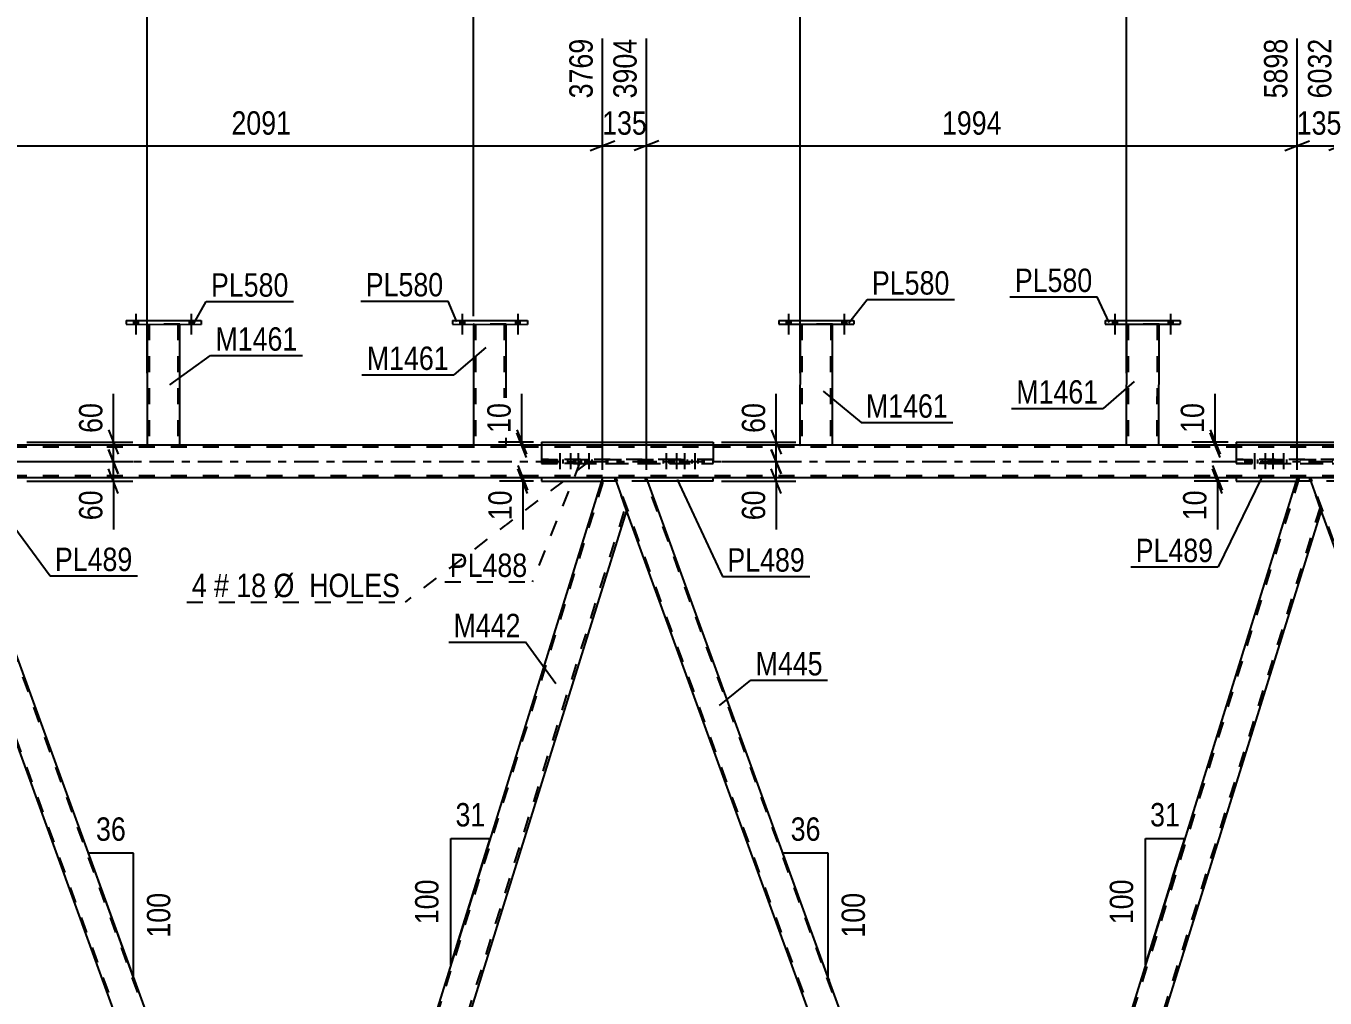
# Model space of a CAD drawing. Header units: millimetres. Extents: x 0 to 841, y 0 to 594.
# Drawn here: x 130.3 to 289.5, y 363.8 to 482.9 of the extents above; entities that cross this region are included whole.
import ezdxf

# ---------------------------------------------------------------- set-up
doc = ezdxf.new("R2010")
doc.units = ezdxf.units.MM
doc.linetypes.add('DXK_LINE_DOT2', pattern=[3.9198, 1.9599, -1.9599])
doc.linetypes.add('DXK_LINE_DOT3', pattern=[5.9187, 2.979, -0.9799, 0.9799, -0.9799])
doc.styles.add('Arial Narrow', font='ARIALN.TTF', dxfattribs={"height": 0.2})

# ---------------------------------------------------------------- blocks, each defined once
blk = doc.blocks.new('Part-570369486-1772 - 1691')
at = {"color": 2, "linetype": 'Continuous'}
for p, q in [((193.51, 431.93), (193.51, 431.54)), ((193.51, 431.93), (214.56, 431.93)), ((214.56, 431.93), (214.56, 431.54)), ((193.51, 427.54), (193.51, 427.13)), ((193.51, 427.13), (200.85, 427.13)), ((214.56, 427.13), (206.53, 427.13)), ((214.56, 427.13), (214.56, 427.54))]:
    blk.add_line(p, q, dxfattribs=at)
at = {"color": 7, "linetype": 'DXK_LINE_DOT2'}
for p, q in [((193.51, 431.54), (193.51, 427.54)), ((214.56, 431.54), (214.56, 427.54)), ((206.53, 427.13), (200.85, 427.13))]:
    blk.add_line(p, q, dxfattribs=at)
blk = doc.blocks.new('Part-570369486-1938 - 1691')
at = {"color": 2, "linetype": 'Continuous'}
for p, q in [((286.12, 427.54), (249.33, 309.52)), ((287.62, 427.54), (286.12, 427.54)), ((287.62, 427.54), (289.06, 423.56)), ((289.06, 423.56), (252.28, 305.54)), ((250.78, 305.54), (249.33, 309.52)), ((250.78, 305.54), (251.78, 305.54)), ((252.24, 305.54), (251.78, 305.54)), ((252.28, 305.54), (252.24, 305.54))]:
    blk.add_line(p, q, dxfattribs=at)
at = {"color": 7, "linetype": 'DXK_LINE_DOT2'}
for p, q in [((286.37, 427.54), (249.47, 309.15)), ((288.93, 423.93), (252.03, 305.54)), ((251.78, 305.54), (252.13, 305.54))]:
    blk.add_line(p, q, dxfattribs=at)
blk = doc.blocks.new('Part-570369486-1767 - 1691')
at = {"color": 2, "linetype": 'Continuous'}
for p, q in [((278.65, 431.93), (278.65, 431.54)), ((278.65, 431.93), (299.69, 431.93)), ((299.69, 431.93), (299.69, 431.54)), ((278.65, 427.54), (278.65, 427.13)), ((278.65, 427.13), (285.99, 427.13)), ((299.69, 427.13), (291.66, 427.13)), ((299.69, 427.13), (299.69, 427.54))]:
    blk.add_line(p, q, dxfattribs=at)
at = {"color": 7, "linetype": 'DXK_LINE_DOT2'}
for p, q in [((278.65, 431.54), (278.65, 427.54)), ((299.69, 427.54), (299.69, 431.54)), ((291.66, 427.13), (285.99, 427.13))]:
    blk.add_line(p, q, dxfattribs=at)
blk = doc.blocks.new('Part-570369486-1853 - 1691')
at = {"color": 2, "linetype": 'Continuous'}
for p, q in [((145.18, 431.54), (109.18, 431.54)), ((185.18, 431.54), (149.18, 431.54)), ((225.18, 431.54), (189.18, 431.54)), ((265.18, 431.54), (229.18, 431.54)), ((305.18, 431.54), (269.18, 431.54)), ((200.98, 427.54), (121.24, 427.54)), ((202.48, 427.54), (202.48, 427.54)), ((286.12, 427.54), (206.37, 427.54)), ((287.62, 427.54), (287.62, 427.54))]:
    blk.add_line(p, q, dxfattribs=at)
at = {"color": 7, "linetype": 'DXK_LINE_DOT2'}
for p, q in [((149.18, 431.54), (145.18, 431.54)), ((189.18, 431.54), (185.18, 431.54)), ((229.18, 431.54), (225.18, 431.54)), ((269.18, 431.54), (265.18, 431.54)), ((761.51, 431.3), (86.27, 431.3)), ((761.51, 427.78), (86.27, 427.78)), ((761.51, 427.54), (200.98, 427.54)), ((206.37, 427.54), (202.48, 427.54)), ((287.62, 427.54), (286.12, 427.54)), ((291.51, 427.54), (287.62, 427.54))]:
    blk.add_line(p, q, dxfattribs=at)
at = {"color": 7, "linetype": 'DXK_LINE_DOT3'}
blk.add_line((86.27, 429.54), (761.51, 429.54), dxfattribs=at)
blk = doc.blocks.new('Part-570369486-1933 - 1691')
at = {"color": 2, "linetype": 'Continuous'}
for p, q in [((291.17, 427.54), (287.62, 427.54)), ((291.51, 427.54), (291.17, 427.54)), ((334.47, 309.52), (291.51, 427.54)), ((332.02, 305.54), (289.06, 423.56)), ((335.57, 305.54), (332.02, 305.54)), ((335.89, 305.54), (335.57, 305.54)), ((335.91, 305.54), (335.89, 305.54))]:
    blk.add_line(p, q, dxfattribs=at)
at = {"color": 7, "linetype": 'DXK_LINE_DOT2'}
for p, q in [((289.06, 423.56), (287.62, 427.54)), ((332.19, 305.54), (287.79, 427.54)), ((335.74, 305.54), (291.34, 427.54)), ((335.91, 305.54), (334.47, 309.52)), ((335.57, 305.54), (335.82, 305.54))]:
    blk.add_line(p, q, dxfattribs=at)
blk = doc.blocks.new('Part-570369486-1943 - 1691')
at = {"color": 2, "linetype": 'Continuous'}
for p, q in [((206.04, 427.54), (202.48, 427.54)), ((206.38, 427.54), (206.04, 427.54)), ((249.33, 309.52), (206.38, 427.54)), ((246.89, 305.54), (203.93, 423.56)), ((250.44, 305.54), (246.89, 305.54)), ((250.75, 305.54), (250.44, 305.54)), ((250.78, 305.54), (250.75, 305.54))]:
    blk.add_line(p, q, dxfattribs=at)
at = {"color": 7, "linetype": 'DXK_LINE_DOT2'}
for p, q in [((203.93, 423.56), (202.48, 427.54)), ((247.06, 305.54), (202.65, 427.54)), ((250.61, 305.54), (206.21, 427.54)), ((250.78, 305.54), (249.33, 309.52)), ((250.44, 305.54), (250.68, 305.54))]:
    blk.add_line(p, q, dxfattribs=at)
blk = doc.blocks.new('Part-570369486-1948 - 1691')
at = {"color": 2, "linetype": 'Continuous'}
for p, q in [((200.98, 427.54), (164.2, 309.52)), ((202.48, 427.54), (200.98, 427.54)), ((202.48, 427.54), (203.93, 423.56)), ((203.93, 423.56), (167.15, 305.54)), ((165.65, 305.54), (164.2, 309.52)), ((165.65, 305.54), (166.64, 305.54)), ((167.11, 305.54), (166.64, 305.54)), ((167.15, 305.54), (167.11, 305.54))]:
    blk.add_line(p, q, dxfattribs=at)
at = {"color": 7, "linetype": 'DXK_LINE_DOT2'}
for p, q in [((164.33, 309.15), (201.23, 427.54)), ((166.89, 305.54), (203.79, 423.93)), ((166.64, 305.54), (167, 305.54))]:
    blk.add_line(p, q, dxfattribs=at)
blk = doc.blocks.new('Part-570369486-1958 - 1691')
at = {"color": 2, "linetype": 'Continuous'}
for p, q in [((161.75, 305.54), (117.35, 427.54)), ((120.9, 427.54), (117.35, 427.54)), ((121.24, 427.54), (120.9, 427.54)), ((164.2, 309.52), (121.24, 427.54)), ((165.31, 305.54), (161.75, 305.54)), ((165.62, 305.54), (165.31, 305.54)), ((165.65, 305.54), (165.62, 305.54))]:
    blk.add_line(p, q, dxfattribs=at)
at = {"color": 7, "linetype": 'DXK_LINE_DOT2'}
for p, q in [((161.92, 305.54), (117.52, 427.54)), ((165.48, 305.54), (121.07, 427.54)), ((165.65, 305.54), (164.2, 309.52)), ((165.31, 305.54), (165.55, 305.54))]:
    blk.add_line(p, q, dxfattribs=at)
blk = doc.blocks.new('Part-570369486-2008 - 1691')
at = {"color": 2, "linetype": 'Continuous'}
for p, q in [((185.19, 446.35), (185.18, 431.54)), ((189.18, 431.54), (189.19, 446.35)), ((189.15, 431.53), (185.19, 431.53)), ((189.18, 431.53), (189.15, 431.53))]:
    blk.add_line(p, q, dxfattribs=at)
at = {"color": 7, "linetype": 'DXK_LINE_DOT2'}
for p, q in [((189.19, 446.35), (185.19, 446.35)), ((185.43, 446.35), (185.42, 431.53)), ((188.95, 446.35), (188.94, 431.53)), ((185.18, 431.54), (185.18, 431.53)), ((185.19, 431.53), (185.18, 431.53)), ((185.18, 431.53), (185.19, 431.53)), ((188.93, 431.53), (188.94, 431.53)), ((189.18, 431.53), (189.18, 431.54)), ((189.18, 431.54), (189.18, 431.53)), ((189.18, 431.53), (189.18, 431.53)), ((189.18, 431.53), (189.18, 431.53))]:
    blk.add_line(p, q, dxfattribs=at)
blk = doc.blocks.new('Bolt-570369486-2343 - 1691')
at = {"linetype": 'Continuous'}
for points in [[(263.51, 446.35), (264.07, 446.35), (264.07, 446.83), (263.51, 446.83)], [(263.51, 446.35), (264.07, 446.35), (264.07, 446.83), (263.51, 446.83)], [(270.31, 446.35), (270.87, 446.35), (270.87, 446.83), (270.31, 446.83)], [(270.31, 446.35), (270.87, 446.35), (270.87, 446.83), (270.31, 446.83)]]:
    blk.add_hatch(color=1, dxfattribs=at).paths.add_polyline_path(points)
at = {"color": 1, "linetype": 'Continuous'}
for p, q in [((263.79, 447.63), (263.79, 445.11)), ((263.79, 447.63), (263.79, 445.11)), ((270.59, 447.63), (270.59, 445.11)), ((270.59, 447.63), (270.59, 445.11)), ((263.51, 446.83), (263.51, 446.35)), ((263.51, 446.83), (263.51, 446.35)), ((264.07, 446.83), (264.07, 446.35)), ((264.07, 446.83), (264.07, 446.35)), ((270.31, 446.83), (270.31, 446.35)), ((270.31, 446.83), (270.31, 446.35)), ((270.87, 446.83), (270.87, 446.35)), ((270.87, 446.83), (270.87, 446.35))]:
    blk.add_line(p, q, dxfattribs=at)
blk = doc.blocks.new('Part-570369486-2013 - 1691')
at = {"color": 2, "linetype": 'Continuous'}
for p, q in [((182.59, 446.83), (182.59, 446.35)), ((182.59, 446.83), (191.79, 446.82)), ((182.59, 446.35), (191.79, 446.34)), ((191.79, 446.82), (191.79, 446.34))]:
    blk.add_line(p, q, dxfattribs=at)
blk = doc.blocks.new('Part-570369486-2028 - 1691')
at = {"color": 2, "linetype": 'Continuous'}
for p, q in [((145.19, 446.35), (145.18, 431.54)), ((149.18, 431.54), (149.19, 446.35)), ((149.15, 431.53), (145.19, 431.53)), ((149.18, 431.53), (149.15, 431.53))]:
    blk.add_line(p, q, dxfattribs=at)
at = {"color": 7, "linetype": 'DXK_LINE_DOT2'}
for p, q in [((149.19, 446.35), (145.19, 446.35)), ((145.43, 446.35), (145.42, 431.53)), ((148.95, 446.35), (148.94, 431.53)), ((145.18, 431.54), (145.18, 431.53)), ((145.19, 431.53), (145.18, 431.53)), ((145.18, 431.53), (145.19, 431.53)), ((148.93, 431.53), (148.94, 431.53)), ((149.18, 431.53), (149.18, 431.54)), ((149.18, 431.54), (149.18, 431.53)), ((149.18, 431.53), (149.18, 431.53)), ((149.18, 431.53), (149.18, 431.53))]:
    blk.add_line(p, q, dxfattribs=at)
blk = doc.blocks.new('Part-570369486-2033 - 1691')
at = {"color": 2, "linetype": 'Continuous'}
for p, q in [((142.59, 446.83), (142.59, 446.35)), ((142.59, 446.83), (151.79, 446.82)), ((142.59, 446.35), (151.79, 446.34)), ((151.79, 446.82), (151.79, 446.34))]:
    blk.add_line(p, q, dxfattribs=at)
blk = doc.blocks.new('Part-570369486-2038 - 1691')
at = {"color": 2, "linetype": 'Continuous'}
for p, q in [((225.19, 446.35), (225.18, 431.54)), ((229.18, 431.54), (229.19, 446.35)), ((229.15, 431.53), (225.19, 431.53)), ((229.18, 431.53), (229.15, 431.53))]:
    blk.add_line(p, q, dxfattribs=at)
at = {"color": 7, "linetype": 'DXK_LINE_DOT2'}
for p, q in [((229.19, 446.35), (225.19, 446.35)), ((225.43, 446.35), (225.42, 431.53)), ((228.95, 446.35), (228.94, 431.53)), ((225.18, 431.54), (225.18, 431.53)), ((225.19, 431.53), (225.18, 431.53)), ((225.18, 431.53), (225.19, 431.53)), ((228.93, 431.53), (228.94, 431.53)), ((229.18, 431.53), (229.18, 431.54)), ((229.18, 431.54), (229.18, 431.53)), ((229.18, 431.53), (229.18, 431.53)), ((229.18, 431.53), (229.18, 431.53))]:
    blk.add_line(p, q, dxfattribs=at)
blk = doc.blocks.new('Part-570369486-2043 - 1691')
at = {"color": 2, "linetype": 'Continuous'}
for p, q in [((222.59, 446.83), (222.59, 446.35)), ((222.59, 446.83), (231.79, 446.83)), ((222.59, 446.35), (231.79, 446.35)), ((231.79, 446.83), (231.79, 446.35))]:
    blk.add_line(p, q, dxfattribs=at)
blk = doc.blocks.new('Part-570369486-2048 - 1691')
at = {"color": 2, "linetype": 'Continuous'}
for p, q in [((265.19, 446.35), (265.18, 431.53)), ((269.18, 431.54), (269.19, 446.35)), ((269.15, 431.53), (265.18, 431.53)), ((269.18, 431.53), (269.15, 431.53))]:
    blk.add_line(p, q, dxfattribs=at)
at = {"color": 7, "linetype": 'DXK_LINE_DOT2'}
for p, q in [((269.19, 446.35), (265.19, 446.35)), ((265.43, 446.35), (265.42, 431.53)), ((268.95, 446.35), (268.94, 431.53)), ((268.93, 431.53), (268.94, 431.53)), ((269.18, 431.53), (269.18, 431.54)), ((269.18, 431.54), (269.18, 431.53)), ((269.18, 431.53), (269.18, 431.53)), ((269.18, 431.53), (269.18, 431.53))]:
    blk.add_line(p, q, dxfattribs=at)
blk = doc.blocks.new('Part-570369486-2053 - 1691')
at = {"color": 2, "linetype": 'Continuous'}
for p, q in [((262.59, 446.83), (262.59, 446.35)), ((262.59, 446.83), (271.79, 446.83)), ((262.59, 446.35), (271.79, 446.35)), ((271.79, 446.83), (271.79, 446.35))]:
    blk.add_line(p, q, dxfattribs=at)
blk = doc.blocks.new('Part-570369486-2208 - 1691')
at = {"color": 7, "linetype": 'DXK_LINE_DOT2'}
for p, q in [((193.51, 429.77), (214.56, 429.77)), ((198.29, 429.77), (193.51, 429.77)), ((193.51, 429.77), (193.51, 429.77)), ((193.51, 429.77), (193.51, 429.29)), ((193.51, 429.29), (214.56, 429.29)), ((198.29, 429.29), (193.51, 429.29)), ((209.78, 429.77), (198.29, 429.77)), ((198.29, 429.77), (198.29, 429.29)), ((198.29, 429.29), (209.78, 429.29)), ((214.56, 429.77), (209.78, 429.77)), ((209.78, 429.77), (209.78, 429.29)), ((209.78, 429.29), (214.56, 429.29)), ((214.56, 429.77), (214.56, 429.77)), ((214.56, 429.29), (214.56, 429.77))]:
    blk.add_line(p, q, dxfattribs=at)
blk = doc.blocks.new('Part-570369486-2213 - 1691')
at = {"color": 7, "linetype": 'DXK_LINE_DOT2'}
for p, q in [((278.65, 429.77), (299.69, 429.77)), ((283.42, 429.77), (278.65, 429.77)), ((278.65, 429.77), (278.65, 429.77)), ((278.65, 429.77), (278.65, 429.29)), ((278.65, 429.29), (299.69, 429.29)), ((283.42, 429.29), (278.65, 429.29)), ((294.92, 429.77), (283.42, 429.77)), ((283.42, 429.77), (283.42, 429.29)), ((283.42, 429.29), (294.92, 429.29)), ((299.69, 429.77), (294.92, 429.77)), ((294.92, 429.77), (294.92, 429.29)), ((294.92, 429.29), (299.69, 429.29)), ((299.69, 429.77), (299.69, 429.77)), ((299.69, 429.29), (299.69, 429.77))]:
    blk.add_line(p, q, dxfattribs=at)
blk = doc.blocks.new('Bolt-570369486-2316 - 1691')
at = {"linetype": 'Continuous'}
for points in [[(183.51, 446.35), (184.07, 446.35), (184.07, 446.83), (183.51, 446.83)], [(183.51, 446.35), (184.07, 446.35), (184.07, 446.83), (183.51, 446.83)], [(190.31, 446.35), (190.87, 446.35), (190.87, 446.83), (190.31, 446.83)], [(190.31, 446.35), (190.87, 446.35), (190.87, 446.83), (190.31, 446.83)]]:
    blk.add_hatch(color=1, dxfattribs=at).paths.add_polyline_path(points)
at = {"color": 1, "linetype": 'Continuous'}
for p, q in [((183.79, 447.63), (183.79, 445.11)), ((183.79, 447.63), (183.79, 445.11)), ((190.59, 447.63), (190.59, 445.11)), ((190.59, 447.63), (190.59, 445.11)), ((183.51, 446.83), (183.51, 446.35)), ((183.51, 446.83), (183.51, 446.35)), ((184.07, 446.83), (184.07, 446.35)), ((184.07, 446.83), (184.07, 446.35)), ((190.31, 446.83), (190.31, 446.35)), ((190.31, 446.83), (190.31, 446.35)), ((190.87, 446.83), (190.87, 446.35)), ((190.87, 446.83), (190.87, 446.35))]:
    blk.add_line(p, q, dxfattribs=at)
blk = doc.blocks.new('Bolt-570369486-2320 - 1691')
at = {"linetype": 'Continuous'}
for points in [[(223.51, 446.35), (224.07, 446.35), (224.07, 446.83), (223.51, 446.83)], [(223.51, 446.35), (224.07, 446.35), (224.07, 446.83), (223.51, 446.83)], [(230.31, 446.35), (230.87, 446.35), (230.87, 446.83), (230.31, 446.83)], [(230.31, 446.35), (230.87, 446.35), (230.87, 446.83), (230.31, 446.83)]]:
    blk.add_hatch(color=1, dxfattribs=at).paths.add_polyline_path(points)
at = {"color": 1, "linetype": 'Continuous'}
for p, q in [((223.79, 447.63), (223.79, 445.11)), ((223.79, 447.63), (223.79, 445.11)), ((230.59, 447.63), (230.59, 445.11)), ((230.59, 447.63), (230.59, 445.11)), ((223.51, 446.83), (223.51, 446.35)), ((223.51, 446.83), (223.51, 446.35)), ((224.07, 446.83), (224.07, 446.35)), ((224.07, 446.83), (224.07, 446.35)), ((230.31, 446.83), (230.31, 446.35)), ((230.31, 446.83), (230.31, 446.35)), ((230.87, 446.83), (230.87, 446.35)), ((230.87, 446.83), (230.87, 446.35))]:
    blk.add_line(p, q, dxfattribs=at)
blk = doc.blocks.new('Bolt-570369486-2321 - 1691')
at = {"color": 1, "linetype": 'DXK_LINE_DOT2'}
for p, q in [((208.77, 430.57), (208.77, 427.57)), ((210.05, 430.57), (210.05, 427.57)), ((211.02, 430.57), (211.02, 427.57)), ((212.3, 430.57), (212.3, 427.57)), ((208.41, 429.77), (208.41, 429.29)), ((209.13, 429.77), (209.13, 429.29)), ((209.69, 429.77), (209.69, 429.29)), ((210.41, 429.77), (210.41, 429.29)), ((210.66, 429.77), (210.66, 429.29)), ((211.38, 429.77), (211.38, 429.29)), ((211.94, 429.77), (211.94, 429.29)), ((212.66, 429.77), (212.66, 429.29))]:
    blk.add_line(p, q, dxfattribs=at)
blk = doc.blocks.new('Bolt-570369486-2322 - 1691')
at = {"color": 1, "linetype": 'DXK_LINE_DOT2'}
for p, q in [((280.91, 430.57), (280.91, 427.57)), ((282.19, 430.57), (282.19, 427.57)), ((283.16, 430.57), (283.16, 427.57)), ((284.44, 430.57), (284.44, 427.57)), ((280.55, 429.77), (280.55, 429.29)), ((281.27, 429.77), (281.27, 429.29)), ((281.83, 429.77), (281.83, 429.29)), ((282.55, 429.77), (282.55, 429.29)), ((282.8, 429.77), (282.8, 429.29)), ((283.52, 429.77), (283.52, 429.29)), ((284.08, 429.77), (284.08, 429.29)), ((284.8, 429.77), (284.8, 429.29))]:
    blk.add_line(p, q, dxfattribs=at)
blk = doc.blocks.new('Bolt-570369486-2340 - 1691')
at = {"linetype": 'Continuous'}
for points in [[(143.51, 446.35), (144.07, 446.35), (144.07, 446.83), (143.51, 446.83)], [(143.51, 446.35), (144.07, 446.35), (144.07, 446.83), (143.51, 446.83)], [(150.31, 446.35), (150.87, 446.34), (150.87, 446.82), (150.31, 446.83)], [(150.31, 446.35), (150.87, 446.34), (150.87, 446.82), (150.31, 446.83)]]:
    blk.add_hatch(color=1, dxfattribs=at).paths.add_polyline_path(points)
at = {"color": 1, "linetype": 'Continuous'}
for p, q in [((143.79, 447.63), (143.79, 445.11)), ((143.79, 447.63), (143.79, 445.11)), ((150.59, 447.62), (150.59, 445.1)), ((150.59, 447.62), (150.59, 445.1)), ((143.51, 446.83), (143.51, 446.35)), ((143.51, 446.83), (143.51, 446.35)), ((144.07, 446.83), (144.07, 446.35)), ((144.07, 446.83), (144.07, 446.35)), ((150.31, 446.83), (150.31, 446.35)), ((150.31, 446.83), (150.31, 446.35)), ((150.87, 446.82), (150.87, 446.34)), ((150.87, 446.82), (150.87, 446.34))]:
    blk.add_line(p, q, dxfattribs=at)
blk = doc.blocks.new('Bolt-570369486-2341 - 1691')
at = {"color": 1, "linetype": 'DXK_LINE_DOT2'}
for p, q in [((195.77, 430.57), (195.77, 427.57)), ((197.05, 430.57), (197.05, 427.57)), ((198.02, 430.57), (198.02, 427.57)), ((199.3, 430.57), (199.3, 427.57)), ((195.41, 429.77), (195.41, 429.29)), ((196.13, 429.77), (196.13, 429.29)), ((196.69, 429.77), (196.69, 429.29)), ((197.41, 429.77), (197.41, 429.29)), ((197.66, 429.77), (197.66, 429.29)), ((198.38, 429.77), (198.38, 429.29)), ((198.94, 429.77), (198.94, 429.29)), ((199.66, 429.77), (199.66, 429.29))]:
    blk.add_line(p, q, dxfattribs=at)
blk = doc.blocks.new('AngleDimension-570369486-27245 - 1691')
at = {"color": 7, "linetype": 'Continuous'}
for p, q in [((228.65, 381.58), (223.1, 381.58)), ((228.65, 366.35), (223.1, 381.58)), ((228.65, 366.35), (228.65, 381.58)), ((228.79, 365.95), (228.65, 366.35))]:
    blk.add_line(p, q, dxfattribs=at)
at = {"color": 0}
for points in [[(228.3, 382.48), (228.3, 386.68), (223.45, 386.68), (223.45, 382.48)], [(233.75, 377.31), (229.55, 377.31), (229.55, 370.62), (233.75, 370.62)]]:
    blk.add_wipeout(points, dxfattribs=at)
at = {"color": 3, "style": 'Arial Narrow'}
blk.add_text('36', height=2.863, dxfattribs=at).set_placement((224.05, 383.08))
blk.add_text('100', height=2.863, rotation=90.0002, dxfattribs=at).set_placement((233.15, 371.22))
blk = doc.blocks.new('StraightDimension-570369486-3997 - 1691')
at = {"color": 7, "linetype": 'Continuous'}
for p, q in [((221.67, 433.43), (222.87, 430.43)), ((215.56, 431.93), (224.67, 431.93)), ((222.27, 429.53), (222.27, 431.93)), ((222.87, 428.03), (221.67, 431.03)), ((215.56, 429.53), (224.67, 429.53))]:
    blk.add_line(p, q, dxfattribs=at)
at = {"color": 0}
blk.add_wipeout([(221.52, 437.31), (217.32, 437.31), (217.32, 432.45), (221.52, 432.45)], dxfattribs=at)
at = {"color": 7, "linetype": 'Continuous'}
blk.add_line((222.27, 431.93), (222.27, 437.83), dxfattribs=at)
blk.add_line((222.27, 431.93), (222.27, 437.83), dxfattribs=at)
at = {"color": 3, "style": 'Arial Narrow'}
blk.add_text('60', height=2.863, rotation=90.0002, dxfattribs=at).set_placement((220.92, 433.05))
blk = doc.blocks.new('StraightDimension-570369486-4080 - 1691')
at = {"color": 7, "linetype": 'Continuous'}
for p, q in [((275.75, 429.04), (276.95, 426.04)), ((276.95, 425.63), (275.75, 428.63)), ((285.12, 427.54), (273.5, 427.54)), ((277.65, 427.13), (273.5, 427.13)), ((276.35, 427.13), (276.35, 427.54))]:
    blk.add_line(p, q, dxfattribs=at)
at = {"color": 0}
blk.add_wipeout([(275.6, 426.6), (271.4, 426.6), (271.4, 421.75), (275.6, 421.75)], dxfattribs=at)
at = {"color": 7, "linetype": 'Continuous'}
blk.add_line((276.35, 427.13), (276.35, 421.22), dxfattribs=at)
blk.add_line((276.35, 427.13), (276.35, 421.22), dxfattribs=at)
at = {"color": 3, "style": 'Arial Narrow'}
blk.add_text('10', height=2.863, rotation=90.0002, dxfattribs=at).set_placement((275, 422.35))
blk = doc.blocks.new('StraightDimension-570369486-26829 - 1691')
at = {"color": 7, "linetype": 'Continuous'}
for p, q in [((200.98, 428.54), (200.98, 481.35)), ((206.37, 428.54), (206.37, 481.35)), ((199.48, 467.63), (202.48, 468.83)), ((200.98, 468.23), (206.37, 468.23)), ((207.87, 468.83), (204.87, 467.63))]:
    blk.add_line(p, q, dxfattribs=at)
at = {"color": 0}
blk.add_wipeout([(207.02, 468.98), (207.02, 473.18), (200.34, 473.18), (200.34, 468.98)], dxfattribs=at)
at = {"color": 3, "style": 'Arial Narrow'}
blk.add_text('135', height=2.863, dxfattribs=at).set_placement((200.94, 469.58))
at = {"color": 0, "linetype": 'Continuous'}
blk.add_wipeout([(205.77, 481.95), (201.57, 481.95), (201.57, 473.43), (205.77, 473.43)], dxfattribs=at)
at = {"color": 3, "linetype": 'Continuous', "style": 'Arial Narrow'}
blk.add_text('3904', height=2.863, rotation=90.0002, dxfattribs=at).set_placement((205.17, 474.03))
blk = doc.blocks.new('StraightDimension-570369486-3984 - 1691')
at = {"color": 7, "linetype": 'Continuous'}
for p, q in [((221.67, 431.03), (222.87, 428.03)), ((215.56, 429.53), (224.67, 429.53)), ((222.87, 425.63), (221.67, 428.63)), ((222.27, 427.13), (222.27, 429.53)), ((215.56, 427.13), (224.67, 427.13))]:
    blk.add_line(p, q, dxfattribs=at)
at = {"color": 0}
blk.add_wipeout([(221.52, 426.6), (217.32, 426.6), (217.32, 421.75), (221.52, 421.75)], dxfattribs=at)
at = {"color": 7, "linetype": 'Continuous'}
blk.add_line((222.27, 427.13), (222.27, 421.22), dxfattribs=at)
blk.add_line((222.27, 427.13), (222.27, 421.22), dxfattribs=at)
at = {"color": 3, "style": 'Arial Narrow'}
blk.add_text('60', height=2.863, rotation=90.0002, dxfattribs=at).set_placement((220.92, 422.35))
blk = doc.blocks.new('StraightDimension-570369486-4088 - 1691')
at = {"color": 7, "linetype": 'Continuous'}
for p, q in [((275.47, 433.43), (276.67, 430.43)), ((277.65, 431.93), (273.22, 431.93)), ((277.65, 431.54), (273.22, 431.54)), ((276.67, 430.04), (275.47, 433.04)), ((276.07, 431.54), (276.07, 431.93))]:
    blk.add_line(p, q, dxfattribs=at)
at = {"color": 0}
blk.add_wipeout([(275.32, 437.31), (271.12, 437.31), (271.12, 432.45), (275.32, 432.45)], dxfattribs=at)
at = {"color": 7, "linetype": 'Continuous'}
blk.add_line((276.07, 431.93), (276.07, 437.83), dxfattribs=at)
blk.add_line((276.07, 431.93), (276.07, 437.83), dxfattribs=at)
at = {"color": 3, "style": 'Arial Narrow'}
blk.add_text('10', height=2.863, rotation=90.0002, dxfattribs=at).set_placement((274.72, 433.05))
blk = doc.blocks.new('StraightDimension-570369486-26827 - 1691')
at = {"color": 7, "linetype": 'Continuous'}
for p, q in [((286.12, 428.54), (286.12, 481.35)), ((291.51, 428.54), (291.51, 481.35)), ((284.62, 467.63), (287.62, 468.83)), ((286.12, 468.23), (291.51, 468.23)), ((293.01, 468.83), (290.01, 467.63))]:
    blk.add_line(p, q, dxfattribs=at)
at = {"color": 0}
blk.add_wipeout([(292.15, 468.98), (292.15, 473.18), (285.47, 473.18), (285.47, 468.98)], dxfattribs=at)
at = {"color": 3, "style": 'Arial Narrow'}
blk.add_text('135', height=2.863, dxfattribs=at).set_placement((286.07, 469.58))
at = {"color": 0, "linetype": 'Continuous'}
blk.add_wipeout([(290.91, 481.95), (286.71, 481.95), (286.71, 473.43), (290.91, 473.43)], dxfattribs=at)
at = {"color": 3, "linetype": 'Continuous', "style": 'Arial Narrow'}
blk.add_text('6032', height=2.863, rotation=90.0002, dxfattribs=at).set_placement((290.31, 474.03))
blk = doc.blocks.new('StraightDimension-570369486-26828 - 1691')
at = {"color": 7, "linetype": 'Continuous'}
for p, q in [((206.37, 428.54), (206.37, 481.35)), ((286.12, 428.54), (286.12, 481.35)), ((207.87, 468.83), (204.87, 467.63)), ((206.37, 468.23), (286.12, 468.23)), ((284.62, 467.63), (287.62, 468.83))]:
    blk.add_line(p, q, dxfattribs=at)
at = {"color": 0, "linetype": 'Continuous'}
blk.add_wipeout([(285.52, 481.95), (281.32, 481.95), (281.32, 473.43), (285.52, 473.43)], dxfattribs=at)
at = {"color": 0}
blk.add_wipeout([(250.5, 468.98), (250.5, 473.18), (241.99, 473.18), (241.99, 468.98)], dxfattribs=at)
at = {"color": 3, "linetype": 'Continuous', "style": 'Arial Narrow'}
blk.add_text('5898', height=2.863, rotation=90.0002, dxfattribs=at).set_placement((284.92, 474.03))
at = {"color": 3, "style": 'Arial Narrow'}
blk.add_text('1994', height=2.863, dxfattribs=at).set_placement((242.59, 469.58))
blk = doc.blocks.new('AngleDimension-570369486-27230 - 1691')
at = {"color": 7, "linetype": 'Continuous'}
for p, q in [((182.38, 383.34), (187.2, 383.34)), ((182.38, 367.87), (187.2, 383.34)), ((182.38, 367.87), (182.38, 383.34)), ((185.65, 378.34), (187.2, 383.34))]:
    blk.add_line(p, q, dxfattribs=at)
at = {"color": 0}
for points in [[(187.22, 384.24), (187.22, 388.44), (182.37, 388.44), (182.37, 384.24)], [(181.48, 378.94), (177.28, 378.94), (177.28, 372.26), (181.48, 372.26)]]:
    blk.add_wipeout(points, dxfattribs=at)
at = {"color": 3, "style": 'Arial Narrow'}
blk.add_text('31', height=2.863, dxfattribs=at).set_placement((182.97, 384.84))
blk.add_text('100', height=2.863, rotation=90.0002, dxfattribs=at).set_placement((180.88, 372.86))
blk = doc.blocks.new('StraightDimension-570369486-26830 - 1691')
at = {"color": 7, "linetype": 'Continuous'}
for p, q in [((200.98, 428.54), (200.98, 481.35)), ((117.35, 428.54), (117.35, 476.85)), ((118.85, 468.83), (115.85, 467.63)), ((117.35, 468.23), (200.98, 468.23)), ((199.48, 467.63), (202.48, 468.83))]:
    blk.add_line(p, q, dxfattribs=at)
at = {"color": 0, "linetype": 'Continuous'}
blk.add_wipeout([(200.38, 481.95), (196.18, 481.95), (196.18, 473.43), (200.38, 473.43)], dxfattribs=at)
at = {"color": 0}
blk.add_wipeout([(163.42, 468.98), (163.42, 473.18), (154.91, 473.18), (154.91, 468.98)], dxfattribs=at)
at = {"color": 3, "linetype": 'Continuous', "style": 'Arial Narrow'}
blk.add_text('3769', height=2.863, rotation=90.0002, dxfattribs=at).set_placement((199.78, 474.03))
at = {"color": 3, "style": 'Arial Narrow'}
blk.add_text('2091', height=2.863, dxfattribs=at).set_placement((155.51, 469.58))
blk = doc.blocks.new('AngleDimension-570369486-27243 - 1691')
at = {"color": 7, "linetype": 'Continuous'}
for p, q in [((267.52, 383.34), (272.34, 383.34)), ((267.52, 367.87), (272.34, 383.34)), ((267.52, 367.87), (267.52, 383.34)), ((270.78, 378.34), (272.34, 383.34))]:
    blk.add_line(p, q, dxfattribs=at)
at = {"color": 0}
for points in [[(272.36, 384.24), (272.36, 388.44), (267.5, 388.44), (267.5, 384.24)], [(266.62, 378.94), (262.42, 378.94), (262.42, 372.26), (266.62, 372.26)]]:
    blk.add_wipeout(points, dxfattribs=at)
at = {"color": 3, "style": 'Arial Narrow'}
blk.add_text('31', height=2.863, dxfattribs=at).set_placement((268.1, 384.84))
blk.add_text('100', height=2.863, rotation=90.0002, dxfattribs=at).set_placement((266.02, 372.86))
blk = doc.blocks.new('StraightDimension-570369486-3957 - 1691')
at = {"color": 7, "linetype": 'Continuous'}
for p, q in [((140.44, 433.43), (141.64, 430.43)), ((130.43, 431.93), (143.44, 431.93)), ((141.04, 429.53), (141.04, 431.93)), ((141.64, 428.03), (140.44, 431.03)), ((130.43, 429.53), (143.44, 429.53))]:
    blk.add_line(p, q, dxfattribs=at)
at = {"color": 0}
blk.add_wipeout([(140.29, 437.31), (136.09, 437.31), (136.09, 432.45), (140.29, 432.45)], dxfattribs=at)
at = {"color": 7, "linetype": 'Continuous'}
blk.add_line((141.04, 431.93), (141.04, 437.83), dxfattribs=at)
blk.add_line((141.04, 431.93), (141.04, 437.83), dxfattribs=at)
at = {"color": 3, "style": 'Arial Narrow'}
blk.add_text('60', height=2.863, rotation=90.0002, dxfattribs=at).set_placement((139.69, 433.05))
blk = doc.blocks.new('StraightDimension-570369486-3970 - 1691')
at = {"color": 7, "linetype": 'Continuous'}
for p, q in [((140.44, 431.03), (141.64, 428.03)), ((130.43, 429.53), (143.44, 429.53)), ((141.64, 425.63), (140.44, 428.63)), ((141.04, 427.13), (141.04, 429.53)), ((130.43, 427.13), (143.44, 427.13))]:
    blk.add_line(p, q, dxfattribs=at)
at = {"color": 0}
blk.add_wipeout([(140.29, 426.6), (136.09, 426.6), (136.09, 421.75), (140.29, 421.75)], dxfattribs=at)
at = {"color": 7, "linetype": 'Continuous'}
blk.add_line((141.04, 427.13), (141.04, 421.22), dxfattribs=at)
blk.add_line((141.04, 427.13), (141.04, 421.22), dxfattribs=at)
at = {"color": 3, "style": 'Arial Narrow'}
blk.add_text('60', height=2.863, rotation=90.0002, dxfattribs=at).set_placement((139.69, 422.35))
blk = doc.blocks.new('StraightDimension-570369486-4011 - 1691')
at = {"color": 7, "linetype": 'Continuous'}
for p, q in [((190.61, 429.04), (191.81, 426.04)), ((191.81, 425.63), (190.61, 428.63)), ((192.51, 427.54), (188.36, 427.54)), ((192.51, 427.13), (188.36, 427.13)), ((191.21, 427.13), (191.21, 427.54))]:
    blk.add_line(p, q, dxfattribs=at)
at = {"color": 0}
blk.add_wipeout([(190.46, 426.6), (186.26, 426.6), (186.26, 421.75), (190.46, 421.75)], dxfattribs=at)
at = {"color": 7, "linetype": 'Continuous'}
blk.add_line((191.21, 427.13), (191.21, 421.22), dxfattribs=at)
blk.add_line((191.21, 427.13), (191.21, 421.22), dxfattribs=at)
at = {"color": 3, "style": 'Arial Narrow'}
blk.add_text('10', height=2.863, rotation=90.0002, dxfattribs=at).set_placement((189.86, 422.35))
blk = doc.blocks.new('StraightDimension-570369486-4028 - 1691')
at = {"color": 7, "linetype": 'Continuous'}
for p, q in [((190.48, 433.43), (191.68, 430.43)), ((192.51, 431.93), (188.23, 431.93)), ((192.51, 431.54), (188.23, 431.54)), ((191.68, 430.04), (190.48, 433.04)), ((191.08, 431.54), (191.08, 431.93))]:
    blk.add_line(p, q, dxfattribs=at)
at = {"color": 0}
blk.add_wipeout([(190.33, 437.31), (186.13, 437.31), (186.13, 432.45), (190.33, 432.45)], dxfattribs=at)
at = {"color": 7, "linetype": 'Continuous'}
blk.add_line((191.08, 431.93), (191.08, 437.83), dxfattribs=at)
blk.add_line((191.08, 431.93), (191.08, 437.83), dxfattribs=at)
at = {"color": 3, "style": 'Arial Narrow'}
blk.add_text('10', height=2.863, rotation=90.0002, dxfattribs=at).set_placement((189.73, 433.05))
blk = doc.blocks.new('AngleDimension-570369486-27216 - 1691')
at = {"color": 7, "linetype": 'Continuous'}
for p, q in [((143.51, 381.58), (137.97, 381.58)), ((143.51, 366.35), (137.97, 381.58)), ((143.51, 366.35), (143.51, 381.58)), ((143.66, 365.95), (143.51, 366.35))]:
    blk.add_line(p, q, dxfattribs=at)
at = {"color": 0}
for points in [[(143.17, 382.48), (143.17, 386.68), (138.31, 386.68), (138.31, 382.48)], [(148.61, 377.31), (144.41, 377.31), (144.41, 370.62), (148.61, 370.62)]]:
    blk.add_wipeout(points, dxfattribs=at)
at = {"color": 3, "style": 'Arial Narrow'}
blk.add_text('36', height=2.863, dxfattribs=at).set_placement((138.91, 383.08))
blk.add_text('100', height=2.863, rotation=90.0002, dxfattribs=at).set_placement((148.01, 371.22))
blk = doc.blocks.new('StraightDimension-570369486-32330 - 1691')
at = {"color": 7, "linetype": 'Continuous'}
for p, q in [((265.19, 440.36), (265.19, 495.44)), ((305.19, 447.35), (305.19, 495.44)), ((266.69, 487.42), (263.69, 486.22)), ((303.69, 486.22), (306.69, 487.42)), ((265.19, 486.82), (305.19, 486.82))]:
    blk.add_line(p, q, dxfattribs=at)
at = {"color": 0, "linetype": 'Continuous'}
blk.add_wipeout([(304.59, 496.04), (300.39, 496.04), (300.39, 487.52), (304.59, 487.52)], dxfattribs=at)
at = {"color": 0}
blk.add_wipeout([(289.45, 487.57), (289.45, 491.77), (280.93, 491.77), (280.93, 487.57)], dxfattribs=at)
at = {"color": 3, "linetype": 'Continuous', "style": 'Arial Narrow'}
blk.add_text('6375', height=2.863, rotation=90.0002, dxfattribs=at).set_placement((303.99, 488.12))
at = {"color": 3, "style": 'Arial Narrow'}
blk.add_text('1000', height=2.863, dxfattribs=at).set_placement((281.53, 488.17))
blk = doc.blocks.new('StraightDimension-570369486-32331 - 1691')
at = {"color": 7, "linetype": 'Continuous'}
for p, q in [((225.19, 440.37), (225.19, 495.44)), ((265.19, 440.36), (265.19, 495.44)), ((226.69, 487.42), (223.69, 486.22)), ((263.69, 486.22), (266.69, 487.42)), ((225.19, 486.82), (265.19, 486.82))]:
    blk.add_line(p, q, dxfattribs=at)
at = {"color": 0, "linetype": 'Continuous'}
blk.add_wipeout([(264.59, 496.04), (260.39, 496.04), (260.39, 487.52), (264.59, 487.52)], dxfattribs=at)
at = {"color": 0}
blk.add_wipeout([(249.44, 487.57), (249.44, 491.77), (240.93, 491.77), (240.93, 487.57)], dxfattribs=at)
at = {"color": 3, "linetype": 'Continuous', "style": 'Arial Narrow'}
blk.add_text('5374', height=2.863, rotation=90.0002, dxfattribs=at).set_placement((263.99, 488.12))
at = {"color": 3, "style": 'Arial Narrow'}
blk.add_text('1000', height=2.863, dxfattribs=at).set_placement((241.53, 488.17))
blk = doc.blocks.new('StraightDimension-570369486-32332 - 1691')
at = {"color": 7, "linetype": 'Continuous'}
for p, q in [((185.19, 447.35), (185.19, 495.44)), ((225.19, 440.37), (225.19, 495.44)), ((186.69, 487.42), (183.69, 486.22)), ((223.69, 486.22), (226.69, 487.42)), ((185.19, 486.82), (225.19, 486.82))]:
    blk.add_line(p, q, dxfattribs=at)
at = {"color": 0, "linetype": 'Continuous'}
blk.add_wipeout([(224.59, 496.04), (220.39, 496.04), (220.39, 487.52), (224.59, 487.52)], dxfattribs=at)
at = {"color": 0}
blk.add_wipeout([(209.45, 487.57), (209.45, 491.77), (200.93, 491.77), (200.93, 487.57)], dxfattribs=at)
at = {"color": 3, "linetype": 'Continuous', "style": 'Arial Narrow'}
blk.add_text('4374', height=2.863, rotation=90.0002, dxfattribs=at).set_placement((223.99, 488.12))
at = {"color": 3, "style": 'Arial Narrow'}
blk.add_text('1000', height=2.863, dxfattribs=at).set_placement((201.53, 488.17))
blk = doc.blocks.new('StraightDimension-570369486-32333 - 1691')
at = {"color": 7, "linetype": 'Continuous'}
for p, q in [((145.19, 440.37), (145.19, 495.44)), ((185.19, 447.35), (185.19, 495.44)), ((146.69, 487.42), (143.69, 486.22)), ((183.69, 486.22), (186.69, 487.42)), ((145.19, 486.82), (185.19, 486.82))]:
    blk.add_line(p, q, dxfattribs=at)
at = {"color": 0, "linetype": 'Continuous'}
blk.add_wipeout([(184.59, 496.04), (180.39, 496.04), (180.39, 487.52), (184.59, 487.52)], dxfattribs=at)
at = {"color": 0}
blk.add_wipeout([(169.45, 487.57), (169.45, 491.77), (160.93, 491.77), (160.93, 487.57)], dxfattribs=at)
at = {"color": 3, "linetype": 'Continuous', "style": 'Arial Narrow'}
blk.add_text('3375', height=2.863, rotation=90.0002, dxfattribs=at).set_placement((183.99, 488.12))
at = {"color": 3, "style": 'Arial Narrow'}
blk.add_text('1000', height=2.863, dxfattribs=at).set_placement((161.53, 488.17))
blk = doc.blocks.new('StraightDimension-570369486-32334 - 1691')
at = {"color": 7, "linetype": 'Continuous'}
for p, q in [((105.19, 447.35), (105.19, 495.44)), ((145.19, 440.37), (145.19, 495.44)), ((106.69, 487.42), (103.69, 486.22)), ((143.69, 486.22), (146.69, 487.42)), ((105.19, 486.82), (145.19, 486.82))]:
    blk.add_line(p, q, dxfattribs=at)
at = {"color": 0, "linetype": 'Continuous'}
blk.add_wipeout([(144.59, 496.04), (140.39, 496.04), (140.39, 487.52), (144.59, 487.52)], dxfattribs=at)
at = {"color": 0}
blk.add_wipeout([(129.45, 487.57), (129.45, 491.77), (120.93, 491.77), (120.93, 487.57)], dxfattribs=at)
at = {"color": 3, "linetype": 'Continuous', "style": 'Arial Narrow'}
blk.add_text('2374', height=2.863, rotation=90.0002, dxfattribs=at).set_placement((143.99, 488.12))
at = {"color": 3, "style": 'Arial Narrow'}
blk.add_text('1000', height=2.863, dxfattribs=at).set_placement((121.53, 488.17))
blk = doc.blocks.new('Mark-570369486-1763 - 1691')
at = {"color": 0}
blk.add_wipeout([(275.83, 417.22), (275.83, 420.22), (266.33, 420.22), (266.33, 417.22)], dxfattribs=at)
blk.add_wipeout([(275.83, 417.22), (275.83, 420.22), (266.33, 420.22), (266.33, 417.22)], dxfattribs=at)
at = {"color": 30, "linetype": 'Continuous'}
for p in [(281.7, 427.45), (265.73, 416.62)]:
    blk.add_line(p, (276.43, 416.62), dxfattribs=at)
at = {"color": 3, "style": 'Arial Narrow'}
blk.add_text('PL489', height=2.863, dxfattribs=at).set_placement((266.33, 417.22))
blk = doc.blocks.new('Mark-570369486-1944 - 1691')
at = {"color": 0}
blk.add_wipeout([(190.96, 408.02), (190.96, 411.02), (182.73, 411.02), (182.73, 408.02)], dxfattribs=at)
blk.add_wipeout([(190.96, 408.02), (190.96, 411.02), (182.73, 411.02), (182.73, 408.02)], dxfattribs=at)
at = {"color": 30, "linetype": 'Continuous'}
for p in [(182.13, 407.42), (195.28, 402.29)]:
    blk.add_line(p, (191.56, 407.42), dxfattribs=at)
at = {"color": 3, "style": 'Arial Narrow'}
blk.add_text('M442', height=2.863, dxfattribs=at).set_placement((182.73, 408.02))
blk = doc.blocks.new('Mark-570369486-1768 - 1691')
at = {"color": 0}
blk.add_wipeout([(225.8, 416.05), (225.8, 419.05), (216.29, 419.05), (216.29, 416.05)], dxfattribs=at)
blk.add_wipeout([(225.8, 416.05), (225.8, 419.05), (216.29, 419.05), (216.29, 416.05)], dxfattribs=at)
at = {"color": 30, "linetype": 'Continuous'}
for p, q in [((210.13, 427.33), (215.69, 415.45)), ((215.69, 415.45), (226.4, 415.45))]:
    blk.add_line(p, q, dxfattribs=at)
at = {"color": 3, "style": 'Arial Narrow'}
blk.add_text('PL489', height=2.863, dxfattribs=at).set_placement((216.29, 416.05))
blk = doc.blocks.new('Mark-570369486-1783 - 1691')
at = {"color": 0}
blk.add_wipeout([(143.38, 416.12), (143.38, 419.12), (133.87, 419.12), (133.87, 416.12)], dxfattribs=at)
blk.add_wipeout([(143.38, 416.12), (143.38, 419.12), (133.87, 419.12), (133.87, 416.12)], dxfattribs=at)
at = {"color": 30, "linetype": 'Continuous'}
for p, q in [((124.49, 427.45), (133.27, 415.52)), ((133.27, 415.52), (143.98, 415.52))]:
    blk.add_line(p, q, dxfattribs=at)
at = {"color": 3, "style": 'Arial Narrow'}
blk.add_text('PL489', height=2.863, dxfattribs=at).set_placement((133.87, 416.12))
blk = doc.blocks.new('Mark-570369486-2204 - 1691')
at = {"color": 0}
blk.add_wipeout([(191.77, 415.4), (191.77, 418.4), (182.27, 418.4), (182.27, 415.4)], dxfattribs=at)
blk.add_wipeout([(191.77, 415.4), (191.77, 418.4), (182.27, 418.4), (182.27, 415.4)], dxfattribs=at)
at = {"color": 30, "linetype": 'DXK_LINE_DOT2'}
for p in [(198.26, 429.54), (181.67, 414.8)]:
    blk.add_line(p, (192.37, 414.8), dxfattribs=at)
at = {"color": 3, "style": 'Arial Narrow'}
blk.add_text('PL488', height=2.863, dxfattribs=at).set_placement((182.27, 415.4))
blk = doc.blocks.new('Mark-570369486-21138 - 1691')
at = {"color": 0}
blk.add_wipeout([(227.97, 403.34), (227.97, 406.34), (219.75, 406.34), (219.75, 403.34)], dxfattribs=at)
blk.add_wipeout([(227.97, 403.34), (227.97, 406.34), (219.75, 406.34), (219.75, 403.34)], dxfattribs=at)
at = {"color": 30, "linetype": 'Continuous'}
for p, q in [((215.31, 399.65), (219.15, 402.74)), ((219.15, 402.74), (228.57, 402.74))]:
    blk.add_line(p, q, dxfattribs=at)
at = {"color": 3, "style": 'Arial Narrow'}
blk.add_text('M445', height=2.863, dxfattribs=at).set_placement((219.75, 403.34))
blk = doc.blocks.new('Mark-570369486-2004 - 1691')
at = {"color": 0}
blk.add_wipeout([(182.15, 440.76), (182.15, 443.76), (172.1, 443.76), (172.1, 440.76)], dxfattribs=at)
blk.add_wipeout([(182.15, 440.76), (182.15, 443.76), (172.1, 443.76), (172.1, 440.76)], dxfattribs=at)
at = {"color": 30, "linetype": 'Continuous'}
for p in [(186.68, 443.51), (171.5, 440.16)]:
    blk.add_line(p, (182.75, 440.16), dxfattribs=at)
at = {"color": 3, "style": 'Arial Narrow'}
blk.add_text('M1461', height=2.863, dxfattribs=at).set_placement((172.1, 440.76))
blk = doc.blocks.new('Mark-570369486-2009 - 1691')
at = {"color": 0}
blk.add_wipeout([(181.47, 449.77), (181.47, 452.77), (171.97, 452.77), (171.97, 449.77)], dxfattribs=at)
blk.add_wipeout([(181.47, 449.77), (181.47, 452.77), (171.97, 452.77), (171.97, 449.77)], dxfattribs=at)
at = {"color": 30, "linetype": 'Continuous'}
for p in [(171.37, 449.17), (183.13, 446.64)]:
    blk.add_line(p, (182.07, 449.17), dxfattribs=at)
at = {"color": 3, "style": 'Arial Narrow'}
blk.add_text('PL580', height=2.863, dxfattribs=at).set_placement((171.97, 449.77))
blk = doc.blocks.new('Mark-570369486-2024 - 1691')
at = {"color": 0}
blk.add_wipeout([(163.6, 443.12), (163.6, 446.12), (153.55, 446.12), (153.55, 443.12)], dxfattribs=at)
blk.add_wipeout([(163.6, 443.12), (163.6, 446.12), (153.55, 446.12), (153.55, 443.12)], dxfattribs=at)
at = {"color": 30, "linetype": 'Continuous'}
for p, q in [((147.95, 438.92), (152.95, 442.52)), ((152.95, 442.52), (164.2, 442.52))]:
    blk.add_line(p, q, dxfattribs=at)
at = {"color": 3, "style": 'Arial Narrow'}
blk.add_text('M1461', height=2.863, dxfattribs=at).set_placement((153.55, 443.12))
blk = doc.blocks.new('Mark-570369486-2029 - 1691')
at = {"color": 0}
blk.add_wipeout([(162.51, 449.74), (162.51, 452.74), (153, 452.74), (153, 449.74)], dxfattribs=at)
blk.add_wipeout([(162.51, 449.74), (162.51, 452.74), (153, 452.74), (153, 449.74)], dxfattribs=at)
at = {"color": 30, "linetype": 'Continuous'}
for p, q in [((150.9, 446.43), (152.4, 449.14)), ((152.4, 449.14), (163.11, 449.14))]:
    blk.add_line(p, q, dxfattribs=at)
at = {"color": 3, "style": 'Arial Narrow'}
blk.add_text('PL580', height=2.863, dxfattribs=at).set_placement((153, 449.74))
blk = doc.blocks.new('Mark-570369486-2034 - 1691')
at = {"color": 0}
blk.add_wipeout([(243.32, 434.91), (243.32, 437.91), (233.27, 437.91), (233.27, 434.91)], dxfattribs=at)
blk.add_wipeout([(243.32, 434.91), (243.32, 437.91), (233.27, 437.91), (233.27, 434.91)], dxfattribs=at)
at = {"color": 30, "linetype": 'Continuous'}
for p, q in [((228.01, 438.16), (232.67, 434.31)), ((232.67, 434.31), (243.92, 434.31))]:
    blk.add_line(p, q, dxfattribs=at)
at = {"color": 3, "style": 'Arial Narrow'}
blk.add_text('M1461', height=2.863, dxfattribs=at).set_placement((233.27, 434.91))
blk = doc.blocks.new('Mark-570369486-2039 - 1691')
at = {"color": 0}
blk.add_wipeout([(243.51, 449.99), (243.51, 452.99), (234.01, 452.99), (234.01, 449.99)], dxfattribs=at)
blk.add_wipeout([(243.51, 449.99), (243.51, 452.99), (234.01, 452.99), (234.01, 449.99)], dxfattribs=at)
at = {"color": 30, "linetype": 'Continuous'}
for p, q in [((231.19, 446.55), (233.41, 449.39)), ((233.41, 449.39), (244.11, 449.39))]:
    blk.add_line(p, q, dxfattribs=at)
at = {"color": 3, "style": 'Arial Narrow'}
blk.add_text('PL580', height=2.863, dxfattribs=at).set_placement((234.01, 449.99))
blk = doc.blocks.new('Mark-570369486-2044 - 1691')
at = {"color": 0}
blk.add_wipeout([(261.75, 436.64), (261.75, 439.64), (251.7, 439.64), (251.7, 436.64)], dxfattribs=at)
blk.add_wipeout([(261.75, 436.64), (261.75, 439.64), (251.7, 439.64), (251.7, 436.64)], dxfattribs=at)
at = {"color": 30, "linetype": 'Continuous'}
for p in [(266.15, 439.36), (251.1, 436.04)]:
    blk.add_line(p, (262.35, 436.04), dxfattribs=at)
at = {"color": 3, "style": 'Arial Narrow'}
blk.add_text('M1461', height=2.863, dxfattribs=at).set_placement((251.7, 436.64))
blk = doc.blocks.new('Mark-570369486-2049 - 1691')
at = {"color": 0}
blk.add_wipeout([(261.02, 450.31), (261.02, 453.31), (251.52, 453.31), (251.52, 450.31)], dxfattribs=at)
blk.add_wipeout([(261.02, 450.31), (261.02, 453.31), (251.52, 453.31), (251.52, 450.31)], dxfattribs=at)
at = {"color": 30, "linetype": 'Continuous'}
for p in [(250.92, 449.71), (263.09, 446.56)]:
    blk.add_line(p, (261.62, 449.71), dxfattribs=at)
at = {"color": 3, "style": 'Arial Narrow'}
blk.add_text('PL580', height=2.863, dxfattribs=at).set_placement((251.52, 450.31))
blk = doc.blocks.new('Mark-570369486-33847 - 1691')
at = {"color": 0}
for points in [[(152.47, 412.93), (152.47, 415.93), (150.65, 415.93), (150.65, 412.93)], [(155.2, 412.93), (155.2, 415.93), (153.37, 415.93), (153.37, 412.93)], [(159.76, 412.93), (159.76, 415.93), (156.1, 415.93), (156.1, 412.93)], [(176.19, 412.93), (176.19, 415.93), (160.66, 415.93), (160.66, 412.93)]]:
    blk.add_wipeout(points, dxfattribs=at)
for points in [[(152.47, 412.93), (152.47, 415.93), (150.65, 415.93), (150.65, 412.93)], [(155.2, 412.93), (155.2, 415.93), (153.37, 415.93), (153.37, 412.93)], [(159.76, 412.93), (159.76, 415.93), (156.1, 415.93), (156.1, 412.93)], [(176.19, 412.93), (176.19, 415.93), (160.66, 415.93), (160.66, 412.93)]]:
    blk.add_wipeout(points, dxfattribs=at)
at = {"color": 7, "linetype": 'DXK_LINE_DOT2'}
for p in [(199.3, 429.53), (150.05, 412.33)]:
    blk.add_line(p, (176.79, 412.33), dxfattribs=at)
at = {"color": 3, "style": 'Arial Narrow'}
for s, height, p in [('4', 2.86, (150.65, 412.93)), ('#', 2.86, (153.37, 412.93)), ('18', 2.863, (156.1, 412.93)), ('Ø  HOLES', 2.863, (160.66, 412.93))]:
    blk.add_text(s, height=height, dxfattribs=at).set_placement(p)

msp = doc.modelspace()

# ---------------------------------------------------------------- block references
for name in ['Bolt-570369486-2340 - 1691', 'Bolt-570369486-2316 - 1691', 'Bolt-570369486-2320 - 1691', 'Bolt-570369486-2343 - 1691', 'Part-570369486-2033 - 1691', 'Part-570369486-2028 - 1691', 'Part-570369486-2013 - 1691', 'Part-570369486-2008 - 1691', 'Part-570369486-2043 - 1691', 'Part-570369486-2038 - 1691', 'Part-570369486-2053 - 1691', 'Part-570369486-2048 - 1691', 'Part-570369486-1853 - 1691', 'Part-570369486-1772 - 1691', 'Part-570369486-1767 - 1691', 'Bolt-570369486-2341 - 1691', 'Bolt-570369486-2321 - 1691', 'Bolt-570369486-2322 - 1691', 'Part-570369486-2208 - 1691', 'Part-570369486-2213 - 1691', 'Part-570369486-1958 - 1691', 'Part-570369486-1948 - 1691', 'Part-570369486-1943 - 1691', 'Part-570369486-1938 - 1691', 'Part-570369486-1933 - 1691']:
    msp.add_blockref(name, (0, 0))

# ---------------------------------------------------------------- next in the draw order: block references
for name in ['StraightDimension-570369486-26829 - 1691', 'StraightDimension-570369486-3997 - 1691', 'StraightDimension-570369486-4088 - 1691', 'StraightDimension-570369486-4080 - 1691', 'Mark-570369486-1944 - 1691', 'Mark-570369486-21138 - 1691', 'AngleDimension-570369486-27230 - 1691', 'AngleDimension-570369486-27243 - 1691', 'AngleDimension-570369486-27216 - 1691', 'AngleDimension-570369486-27245 - 1691']:
    msp.add_blockref(name, (0, 0))

# ---------------------------------------------------------------- next in the draw order: block references
for name in ['StraightDimension-570369486-26830 - 1691', 'StraightDimension-570369486-26827 - 1691', 'StraightDimension-570369486-3984 - 1691', 'Mark-570369486-1763 - 1691']:
    msp.add_blockref(name, (0, 0))

# ---------------------------------------------------------------- next in the draw order: block references
for name in ['StraightDimension-570369486-26828 - 1691', 'StraightDimension-570369486-3957 - 1691', 'StraightDimension-570369486-4028 - 1691', 'StraightDimension-570369486-4011 - 1691', 'Mark-570369486-1768 - 1691']:
    msp.add_blockref(name, (0, 0))

# ---------------------------------------------------------------- next in the draw order: block references
for name in ['StraightDimension-570369486-32330 - 1691', 'Mark-570369486-2034 - 1691', 'StraightDimension-570369486-3970 - 1691', 'Mark-570369486-2204 - 1691']:
    msp.add_blockref(name, (0, 0))

# ---------------------------------------------------------------- next in the draw order: block references
for name in ['StraightDimension-570369486-32331 - 1691', 'Mark-570369486-33847 - 1691', 'Mark-570369486-1783 - 1691']:
    msp.add_blockref(name, (0, 0))

# ---------------------------------------------------------------- next in the draw order: block references
for name in ['StraightDimension-570369486-32332 - 1691', 'Mark-570369486-2039 - 1691', 'Mark-570369486-2049 - 1691', 'Mark-570369486-2044 - 1691']:
    msp.add_blockref(name, (0, 0))

# ---------------------------------------------------------------- next in the draw order: block references
msp.add_blockref('StraightDimension-570369486-32333 - 1691', (0, 0))

# ---------------------------------------------------------------- next in the draw order: block references
for name in ['StraightDimension-570369486-32334 - 1691', 'Mark-570369486-2009 - 1691', 'Mark-570369486-2024 - 1691', 'Mark-570369486-2004 - 1691']:
    msp.add_blockref(name, (0, 0))

# ---------------------------------------------------------------- next in the draw order: block references
msp.add_blockref('Mark-570369486-2029 - 1691', (0, 0))

doc.saveas('drawing.dxf')
